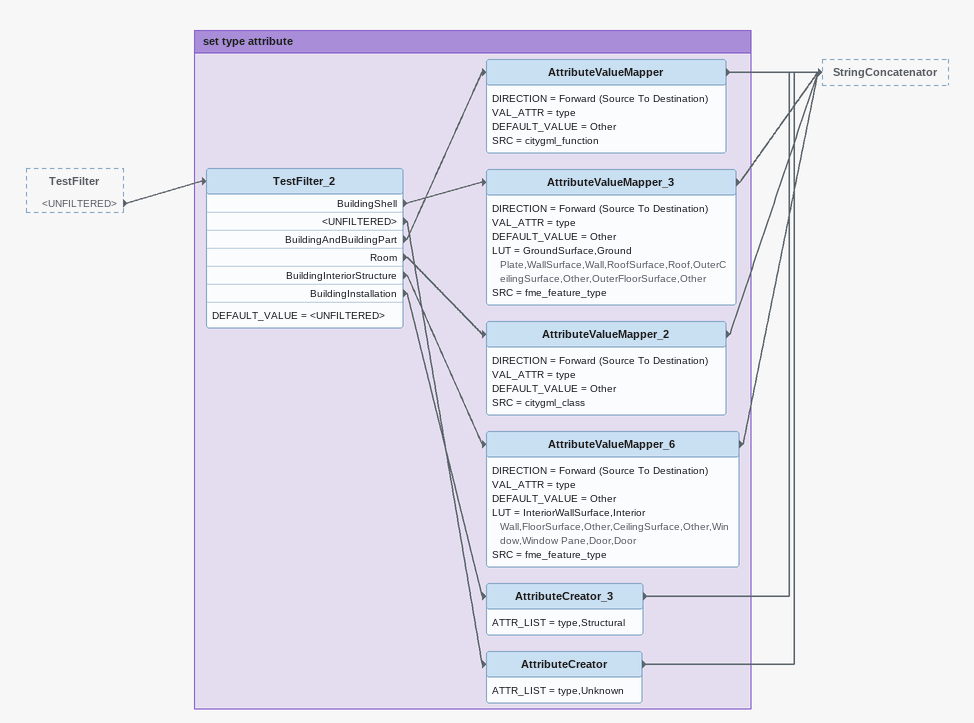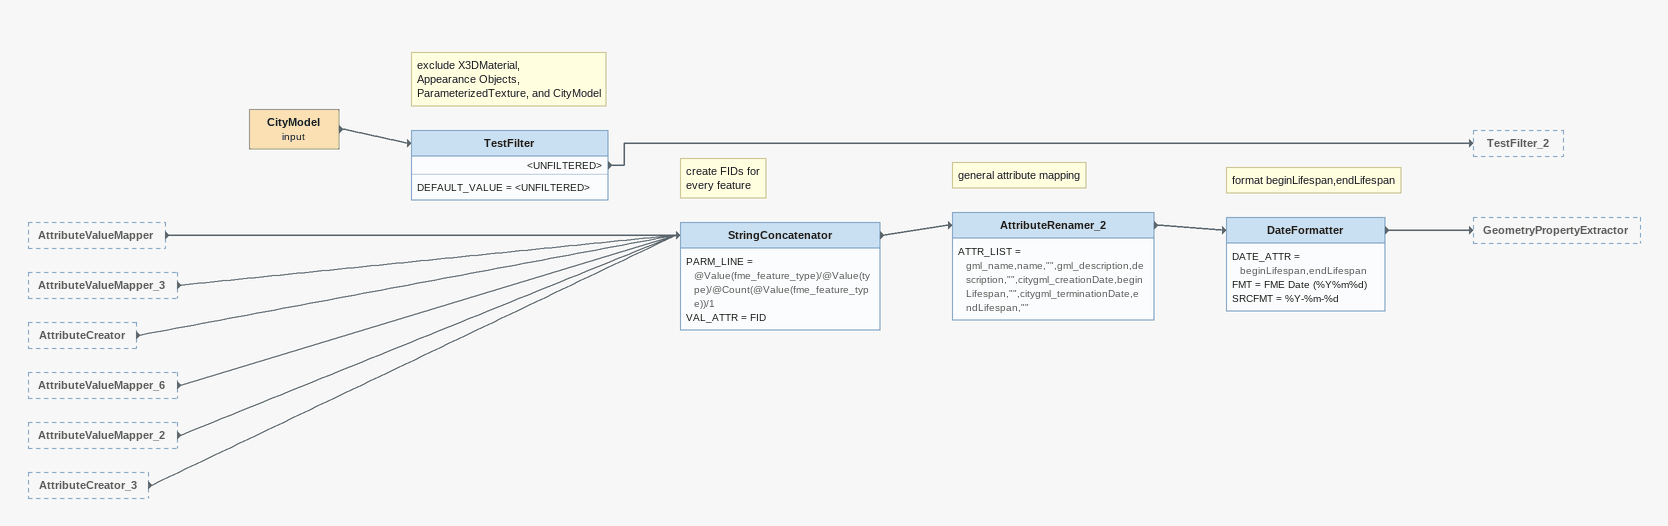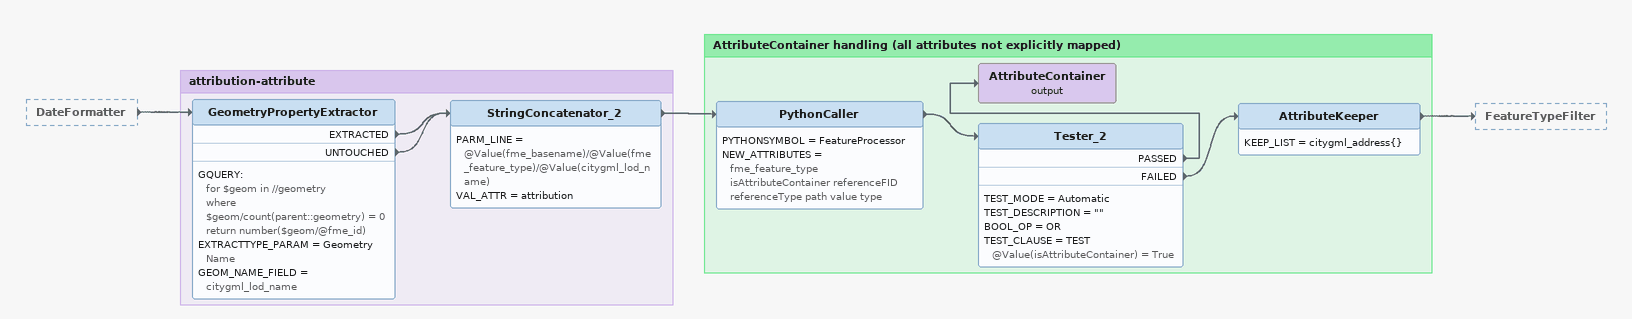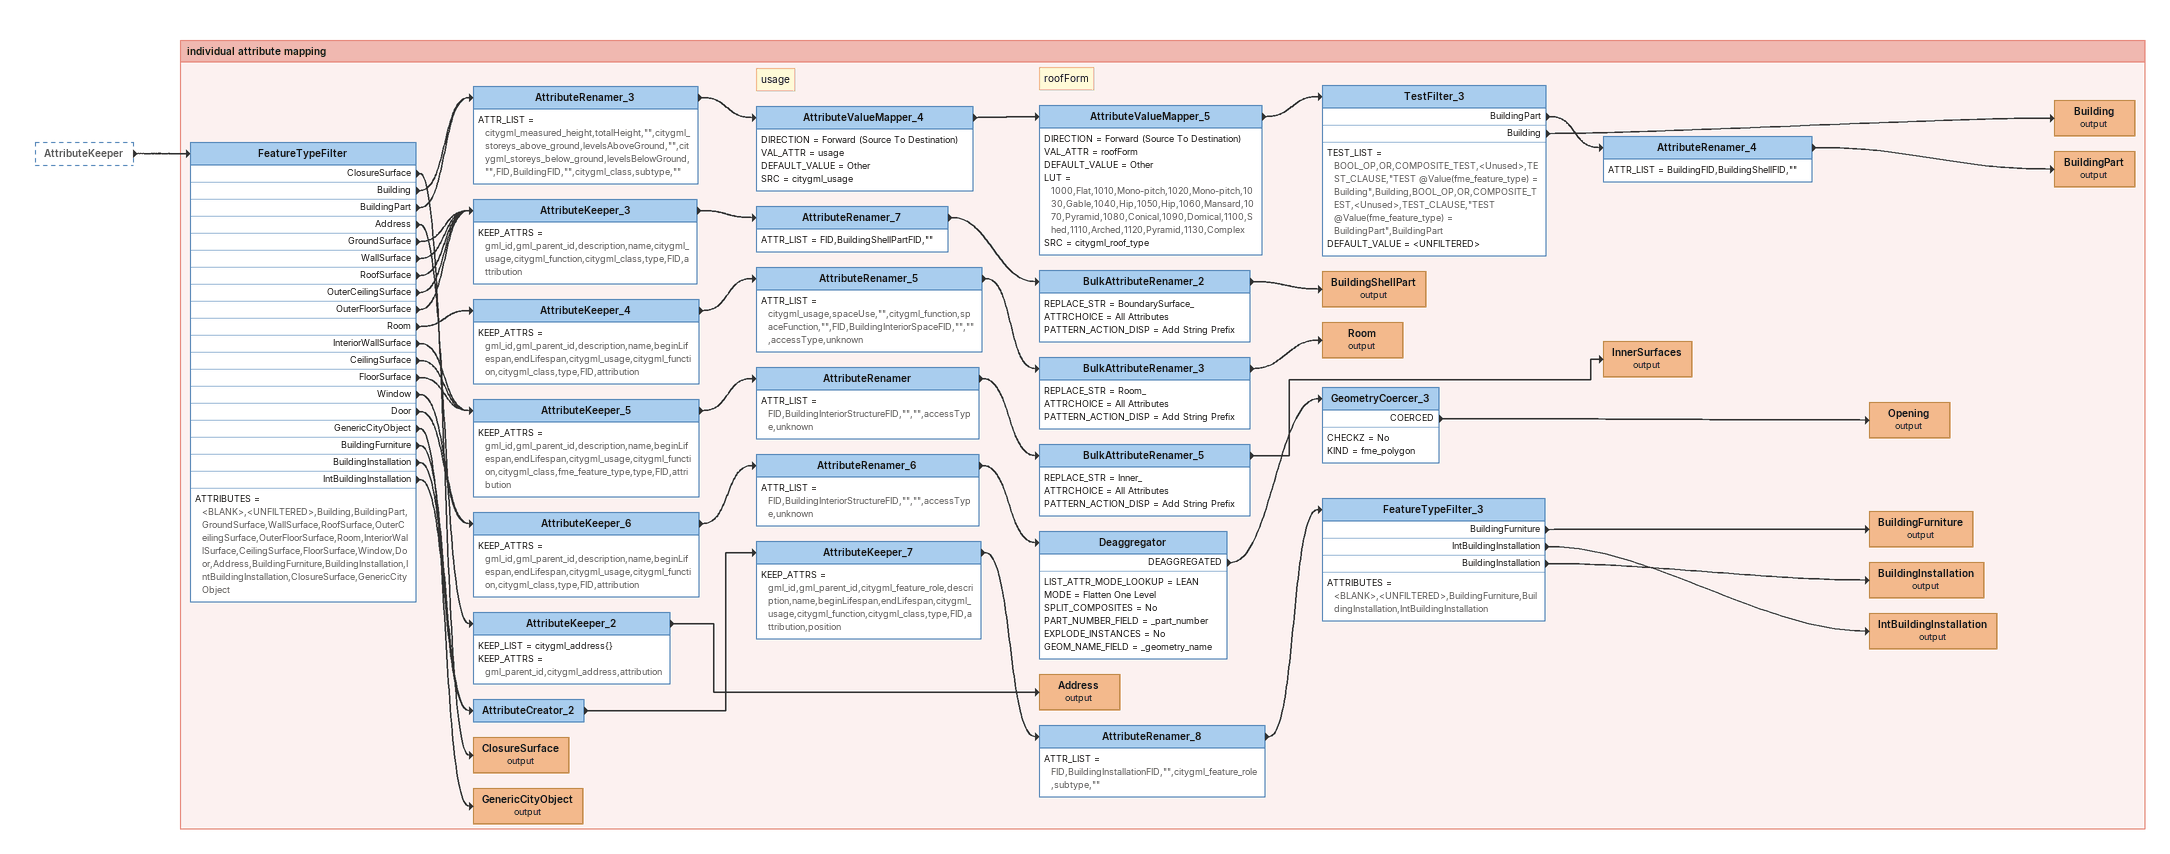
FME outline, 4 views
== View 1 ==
TestFilter [outside]
    <UNFILTERED> -> TestFilter_2

Bookmark: set type attribute
TestFilter_2
    DEFAULT_VALUE = <UNFILTERED>
    BuildingShell -> AttributeValueMapper_3
    <UNFILTERED> -> AttributeCreator
    BuildingAndBuildingPart -> AttributeValueMapper
    Room -> AttributeValueMapper_2
    BuildingInteriorStructure -> AttributeValueMapper_6
    BuildingInstallation -> AttributeCreator_3
AttributeValueMapper
    DIRECTION = Forward (Source To Destination)
    VAL_ATTR = type
    DEFAULT_VALUE = Other
    SRC = citygml_function
    -> StringConcatenator
AttributeValueMapper_3
    DIRECTION = Forward (Source To Destination)
    VAL_ATTR = type
    DEFAULT_VALUE = Other
    LUT = GroundSurface,Ground Plate,WallSurface,Wall,RoofSurface,Roof,OuterCeilingSurface,Other,OuterFloorSurface,Other
    SRC = fme_feature_type
    -> StringConcatenator
AttributeValueMapper_2
    DIRECTION = Forward (Source To Destination)
    VAL_ATTR = type
    DEFAULT_VALUE = Other
    SRC = citygml_class
    -> StringConcatenator
AttributeValueMapper_6
    DIRECTION = Forward (Source To Destination)
    VAL_ATTR = type
    DEFAULT_VALUE = Other
    LUT = InteriorWallSurface,Interior Wall,FloorSurface,Other,CeilingSurface,Other,Window,Window Pane,Door,Door
    SRC = fme_feature_type
    -> StringConcatenator
AttributeCreator_3
    ATTR_LIST = type,Structural
    -> StringConcatenator
AttributeCreator
    ATTR_LIST = type,Unknown
    -> StringConcatenator

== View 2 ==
AttributeValueMapper [outside]
    -> StringConcatenator
AttributeValueMapper_3 [outside]
    -> StringConcatenator
AttributeCreator [outside]
    -> StringConcatenator
AttributeValueMapper_6 [outside]
    -> StringConcatenator
AttributeValueMapper_2 [outside]
    -> StringConcatenator
AttributeCreator_3 [outside]
    -> StringConcatenator
CityModel (input)
    -> TestFilter
Note: exclude X3DMaterial, / Appearance Objects, / ParameterizedTexture, and CityModel
TestFilter
    DEFAULT_VALUE = <UNFILTERED>
    <UNFILTERED> -> TestFilter_2
Note: create FIDs for / every feature
StringConcatenator
    PARM_LINE = @Value(fme_feature_type)/@Value(type)/@Count(@Value(fme_feature_type))/1
    VAL_ATTR = FID
    -> AttributeRenamer_2
Note: general attribute mapping
AttributeRenamer_2
    ATTR_LIST = gml_name,name,"",gml_description,description,"",citygml_creationDate,beginLifespan,"",citygml_terminationDate,endLifespan,""
    -> DateFormatter
Note: format beginLifespan,endLifespan
DateFormatter
    DATE_ATTR = beginLifespan,endLifespan
    FMT = FME Date (%Y%m%d)
    SRCFMT = %Y-%m-%d
    -> GeometryPropertyExtractor

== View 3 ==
DateFormatter [outside]
    -> GeometryPropertyExtractor

Bookmark: attribution-attribute
GeometryPropertyExtractor
    GQUERY:
      for $geom in //geometry
      where $geom/count(parent::geometry) = 0
      return number($geom/@fme_id)
    EXTRACTTYPE_PARAM = Geometry Name
    GEOM_NAME_FIELD = citygml_lod_name
    EXTRACTED -> StringConcatenator_2
    UNTOUCHED -> StringConcatenator_2
StringConcatenator_2
    PARM_LINE = @Value(fme_basename)/@Value(fme_feature_type)/@Value(citygml_lod_name)
    VAL_ATTR = attribution
    -> PythonCaller

Bookmark: AttributeContainer handling (all attributes not explicitly mapped)
PythonCaller
    PYTHONSYMBOL = FeatureProcessor
    NEW_ATTRIBUTES = fme_feature_type isAttributeContainer referenceFID referenceType path value type
    -> Tester_2
Tester_2
    TEST_MODE = Automatic
    TEST_DESCRIPTION = ""
    BOOL_OP = OR
    TEST_CLAUSE = TEST @Value(isAttributeContainer) = True
    PASSED -> AttributeContainer (output)
    FAILED -> AttributeKeeper
AttributeContainer (output)
AttributeKeeper
    KEEP_LIST = citygml_address{}
    -> FeatureTypeFilter

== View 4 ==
AttributeKeeper [outside]
    -> FeatureTypeFilter

Bookmark: individual attribute mapping
FeatureTypeFilter
    ATTRIBUTES = <BLANK>,<UNFILTERED>,Building,BuildingPart,GroundSurface,WallSurface,RoofSurface,OuterCeilingSurface,OuterFloorSurface,Room,InteriorWallSurface,CeilingSurface,FloorSurface,Window,Door,Address,BuildingFurniture,BuildingInstallation,IntBuildingInstallation,ClosureSurface,GenericCityObject
    ClosureSurface -> ClosureSurface (output)
    Building -> AttributeRenamer_3
    BuildingPart -> AttributeRenamer_3
    Address -> AttributeKeeper_2
    GroundSurface -> AttributeKeeper_3
    WallSurface -> AttributeKeeper_3
    RoofSurface -> AttributeKeeper_3
    OuterCeilingSurface -> AttributeKeeper_3
    OuterFloorSurface -> AttributeKeeper_3
    Room -> AttributeKeeper_4
    InteriorWallSurface -> AttributeKeeper_5
    CeilingSurface -> AttributeKeeper_5
    FloorSurface -> AttributeKeeper_5
    Window -> AttributeKeeper_6
    Door -> AttributeKeeper_6
    GenericCityObject -> GenericCityObject (output)
    BuildingFurniture -> AttributeCreator_2
    BuildingInstallation -> AttributeCreator_2
    IntBuildingInstallation -> AttributeCreator_2
AttributeRenamer_3
    ATTR_LIST = citygml_measured_height,totalHeight,"",citygml_storeys_above_ground,levelsAboveGround,"",citygml_storeys_below_ground,levelsBelowGround,"",FID,BuildingFID,"",citygml_class,subtype,""
    -> AttributeValueMapper_4
Note: usage
AttributeValueMapper_4
    DIRECTION = Forward (Source To Destination)
    VAL_ATTR = usage
    DEFAULT_VALUE = Other
    SRC = citygml_usage
    -> AttributeValueMapper_5
Note: roofForm
AttributeValueMapper_5
    DIRECTION = Forward (Source To Destination)
    VAL_ATTR = roofForm
    DEFAULT_VALUE = Other
    LUT = 1000,Flat,1010,Mono-pitch,1020,Mono-pitch,1030,Gable,1040,Hip,1050,Hip,1060,Mansard,1070,Pyramid,1080,Conical,1090,Domical,1100,Shed,1110,Arched,1120,Pyramid,1130,Complex
    SRC = citygml_roof_type
    -> TestFilter_3
TestFilter_3
    TEST_LIST = BOOL_OP,OR,COMPOSITE_TEST,<Unused>,TEST_CLAUSE,"TEST @Value(fme_feature_type) = Building",Building,BOOL_OP,OR,COMPOSITE_TEST,<Unused>,TEST_CLAUSE,"TEST @Value(fme_feature_type) = BuildingPart",BuildingPart
    DEFAULT_VALUE = <UNFILTERED>
    BuildingPart -> AttributeRenamer_4
    Building -> Building (output)
Building (output)
AttributeRenamer_4
    ATTR_LIST = BuildingFID,BuildingShellFID,""
    -> BuildingPart (output)
BuildingPart (output)
AttributeKeeper_3
    KEEP_ATTRS = gml_id,gml_parent_id,description,name,citygml_usage,citygml_function,citygml_class,type,FID,attribution
    -> AttributeRenamer_7
AttributeRenamer_7
    ATTR_LIST = FID,BuildingShellPartFID,""
    -> BulkAttributeRenamer_2
BulkAttributeRenamer_2
    REPLACE_STR = BoundarySurface_
    ATTRCHOICE = All Attributes
    PATTERN_ACTION_DISP = Add String Prefix
    -> BuildingShellPart (output)
BuildingShellPart (output)
AttributeKeeper_4
    KEEP_ATTRS = gml_id,gml_parent_id,description,name,beginLifespan,endLifespan,citygml_usage,citygml_function,citygml_class,type,FID,attribution
    -> AttributeRenamer_5
AttributeRenamer_5
    ATTR_LIST = citygml_usage,spaceUse,"",citygml_function,spaceFunction,"",FID,BuildingInteriorSpaceFID,"","",accessType,unknown
    -> BulkAttributeRenamer_3
BulkAttributeRenamer_3
    REPLACE_STR = Room_
    ATTRCHOICE = All Attributes
    PATTERN_ACTION_DISP = Add String Prefix
    -> Room (output)
Room (output)
AttributeKeeper_5
    KEEP_ATTRS = gml_id,gml_parent_id,description,name,beginLifespan,endLifespan,citygml_usage,citygml_function,citygml_class,fme_feature_type,type,FID,attribution
    -> AttributeRenamer
AttributeRenamer
    ATTR_LIST = FID,BuildingInteriorStructureFID,"","",accessType,unknown
    -> BulkAttributeRenamer_5
BulkAttributeRenamer_5
    REPLACE_STR = Inner_
    ATTRCHOICE = All Attributes
    PATTERN_ACTION_DISP = Add String Prefix
    -> InnerSurfaces (output)
InnerSurfaces (output)
AttributeKeeper_6
    KEEP_ATTRS = gml_id,gml_parent_id,description,name,beginLifespan,endLifespan,citygml_usage,citygml_function,citygml_class,type,FID,attribution
    -> AttributeRenamer_6
AttributeRenamer_6
    ATTR_LIST = FID,BuildingInteriorStructureFID,"","",accessType,unknown
    -> Deaggregator
Deaggregator
    LIST_ATTR_MODE_LOOKUP = LEAN
    MODE = Flatten One Level
    SPLIT_COMPOSITES = No
    PART_NUMBER_FIELD = _part_number
    EXPLODE_INSTANCES = No
    GEOM_NAME_FIELD = _geometry_name
    DEAGGREGATED -> GeometryCoercer_3
GeometryCoercer_3
    CHECKZ = No
    KIND = fme_polygon
    COERCED -> Opening (output)
Opening (output)
AttributeKeeper_2
    KEEP_LIST = citygml_address{}
    KEEP_ATTRS = gml_parent_id,citygml_address,attribution
    -> Address (output)
Address (output)
AttributeCreator_2
    -> AttributeKeeper_7
AttributeKeeper_7
    KEEP_ATTRS = gml_id,gml_parent_id,citygml_feature_role,description,name,beginLifespan,endLifespan,citygml_usage,citygml_function,citygml_class,type,FID,attribution,position
    -> AttributeRenamer_8
AttributeRenamer_8
    ATTR_LIST = FID,BuildingInstallationFID,"",citygml_feature_role,subtype,""
    -> FeatureTypeFilter_3
FeatureTypeFilter_3
    ATTRIBUTES = <BLANK>,<UNFILTERED>,BuildingFurniture,BuildingInstallation,IntBuildingInstallation
    BuildingFurniture -> BuildingFurniture (output)
    IntBuildingInstallation -> IntBuildingInstallation (output)
    BuildingInstallation -> BuildingInstallation (output)
BuildingFurniture (output)
BuildingInstallation (output)
IntBuildingInstallation (output)
ClosureSurface (output)
GenericCityObject (output)
